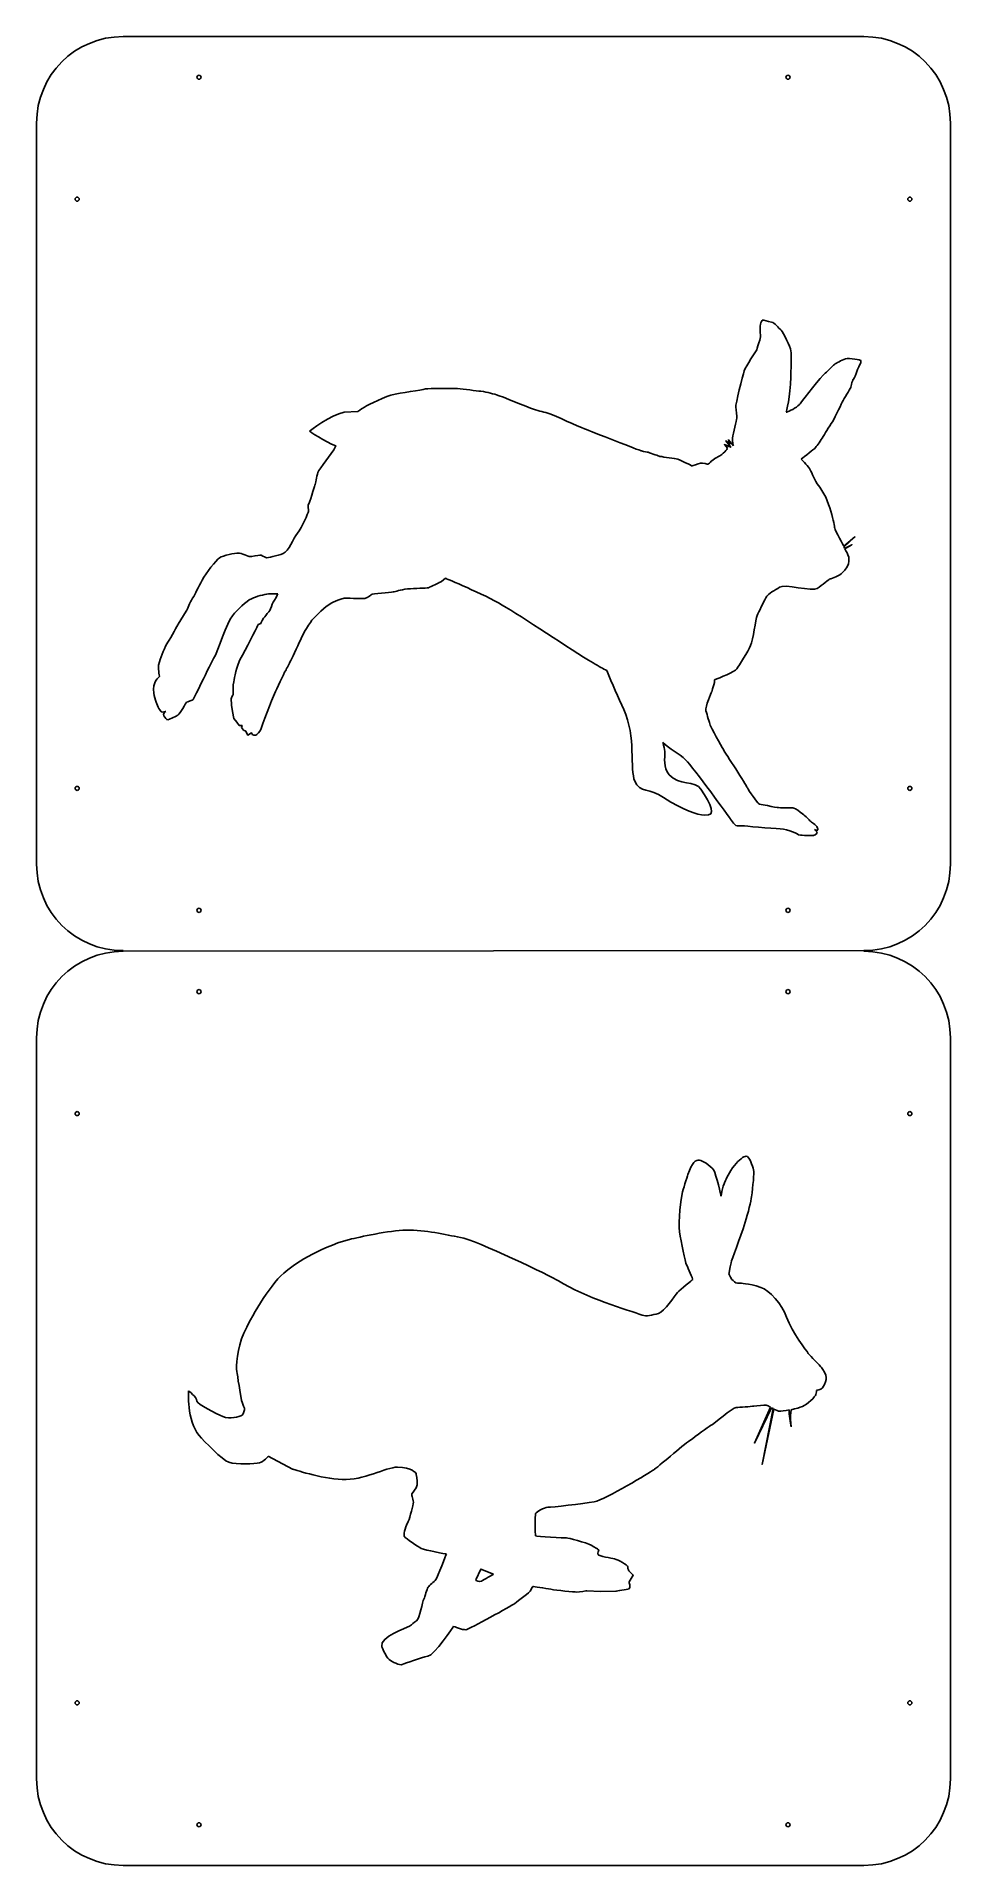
# Model space of a CAD drawing. Extents: x 0 to 127, y 0 to 254.
import ezdxf

# ---------------------------------------------------------------- set-up
doc = ezdxf.new("R2010")
doc.units = 0
doc.layers.get('0').update_dxf_attribs({"linetype": 'CONTINUOUS'})

msp = doc.modelspace()

# ---------------------------------------------------------------- linework, layer by layer
at = {"color": 7}
for points in [[(114.976281, 254.000006), (12.023712, 254.000006)], [(0, 241.98089), (0, 139.067659)], [(127, 139.067659), (127, 241.98089)], [(42.750913, 201.82965), (44.628591, 201.926737)], [(96.010134, 196.815741), (95.834894, 197.061246), (95.58939, 197.341672), (96.466011, 196.95606), (95.799762, 197.867603), (96.360825, 197.411831), (96.150453, 198.007921), (96.851623, 197.166432)], [(112.178614, 183.207072), (113.725271, 184.500231), (112.209012, 183.110406)], [(112.292741, 182.904452), (113.304526, 183.422073), (112.331554, 182.843549), (112.324612, 182.843549)], [(56.845857, 178.758855), (56.2849, 178.33811), (56.004368, 178.197792)], [(19.662551, 172.377526), (20.802033, 174.200718)], [(30.794718, 172.342499), (31.145408, 172.482712)], [(27.323575, 162.595214), (27.323575, 163.47173)], [(17.015437, 160.701758), (17.015437, 160.701863), (17.015437, 160.701863)], [(29.988361, 157.020348), (29.848042, 157.300879), (29.357244, 156.985321), (29.181898, 157.300879), (29.076712, 157.511251), (28.761154, 157.686492), (28.480622, 158.037182), (28.550782, 158.317608), (28.165064, 158.317608), (27.814478, 158.773485), (27.393734, 159.299416), (27.218389, 160.281118), (27.113202, 161.122608)], [(108.106542, 143.854512), (108.49226, 143.503927)], [(12.023712, 126.953922), (114.976281, 127.048545)], [(0, 12.01915), (0, 114.932325)], [(127, 114.932325), (127, 12.01915)], [(96.446531, 81.679407), (96.210388, 82.151693)], [(101.979217, 63.650921), (99.752426, 58.656051), (102.120272, 63.573188)], [(102.365566, 63.437919), (100.815122, 55.704317), (102.474118, 63.379435)], [(32.204296, 56.816871), (35.560997, 55.047324)], [(61.025934, 39.647019), (61.734363, 41.152338), (63.505382, 40.443909)], [(82.337386, 39.381319), (82.92769, 40.325891), (82.337386, 40.857186)], [(76.492927, 38.141595), (78.382071, 38.053028), (80.507252, 38.082585)], [(114.976281, 0.000006), (12.023712, 0.000006)]]:
    msp.add_lwpolyline(points, dxfattribs=at)
for points in [[(22.86, 248.355561), (22.86, 248.355561)], [(104.704444, 248.355561), (104.704444, 248.355561)], [(5.926667, 231.422228), (5.926667, 231.422228)], [(121.637778, 231.422228), (121.637778, 231.422228)], [(5.926667, 149.577781), (5.926667, 149.577781)], [(121.637778, 149.577781), (121.637778, 149.577781)], [(22.86, 132.64445), (22.86, 132.64445)], [(104.704444, 132.64445), (104.704444, 132.64445)], [(22.86, 121.355561), (22.86, 121.355561)], [(104.704444, 121.355561), (104.704444, 121.355561)], [(5.926667, 104.422228), (5.926667, 104.422228)], [(121.637778, 104.422228), (121.637778, 104.422228)], [(5.926667, 22.577782), (5.926667, 22.577782)], [(121.637778, 22.577781), (121.637778, 22.577781)], [(22.86, 5.64445), (22.86, 5.64445)], [(104.704444, 5.64445), (104.704444, 5.64445)]]:
    msp.add_lwpolyline(points, close=True, dxfattribs=at)
for points in [[(12.023712, 254.000006), (5.361991, 254.000006), (0, 248.640087), (0, 241.98089)], [(127, 241.98089), (127, 248.640087), (121.638006, 254.000006), (114.976281, 254.000006)], [(22.295556, 248.355561), (22.295556, 248.51143), (22.421912, 248.637786), (22.577778, 248.637786)], [(22.577778, 248.073333), (22.421912, 248.073333), (22.295556, 248.19969), (22.295556, 248.355561)], [(22.577778, 248.637786), (22.733643, 248.637786), (22.86, 248.51143), (22.86, 248.355561)], [(22.86, 248.355561), (22.86, 248.19969), (22.733643, 248.073333), (22.577778, 248.073333)], [(104.14, 248.355561), (104.14, 248.51143), (104.266357, 248.637786), (104.422222, 248.637786)], [(104.422222, 248.073333), (104.266357, 248.073333), (104.14, 248.19969), (104.14, 248.355561)], [(104.422222, 248.637786), (104.578088, 248.637786), (104.704444, 248.51143), (104.704444, 248.355561)], [(104.704444, 248.355561), (104.704444, 248.19969), (104.578088, 248.073333), (104.422222, 248.073333)], [(5.362222, 231.422228), (5.362222, 231.578096), (5.488577, 231.704453), (5.644444, 231.704453)], [(5.644444, 231.14), (5.488577, 231.14), (5.362222, 231.266357), (5.362222, 231.422228)], [(5.644444, 231.704453), (5.800311, 231.704453), (5.926667, 231.578096), (5.926667, 231.422228)], [(5.926667, 231.422228), (5.926667, 231.266357), (5.800311, 231.14), (5.644444, 231.14)], [(121.073333, 231.422228), (121.073333, 231.578096), (121.19969, 231.704453), (121.355556, 231.704453)], [(121.355556, 231.14), (121.19969, 231.14), (121.073333, 231.266357), (121.073333, 231.422228)], [(121.355556, 231.704453), (121.511421, 231.704453), (121.637778, 231.578096), (121.637778, 231.422228)], [(121.637778, 231.422228), (121.637778, 231.266357), (121.511421, 231.14), (121.355556, 231.14)], [(100.498112, 211.857362), (100.708484, 212.348265), (100.463085, 213.329968), (100.587836, 214.049862)], [(100.587836, 214.049862), (100.633381, 214.312932), (100.848697, 214.627334), (100.848697, 214.627334)], [(100.848697, 214.627334), (101.05907, 214.697388), (101.620133, 214.416962), (102.110931, 214.346802)], [(102.110931, 214.346802), (102.601835, 214.276643), (103.112303, 213.523931), (103.462889, 213.208373)], [(100.077367, 210.489942), (100.182553, 210.665287), (100.28774, 211.366563), (100.498112, 211.857362)], [(103.462889, 213.208373), (103.813474, 212.892814), (104.725123, 210.894277), (104.830309, 210.368346)], [(98.343794, 207.563452), (98.589194, 208.264623), (99.972181, 210.314701), (100.077367, 210.489942)], [(104.830309, 210.368346), (104.935495, 209.842416), (104.81937, 207.370331), (104.810744, 206.70324)], [(109.596714, 207.246737), (110.122645, 207.654228), (110.611971, 208.271776), (110.874831, 208.475416)], [(110.874831, 208.475416), (111.137797, 208.679162), (111.842439, 209.000716), (112.393299, 209.231074)], [(112.393299, 209.231074), (112.944159, 209.461537), (114.586746, 209.015968), (114.586746, 209.015968)], [(114.382684, 208.351191), (114.273606, 208.238642), (113.909557, 207.256098), (113.856754, 207.088958)], [(114.586746, 209.015968), (114.586746, 209.015968), (114.491762, 208.463741), (114.382684, 208.351191)], [(97.167182, 202.530926), (97.132155, 202.916538), (98.098395, 206.862176), (98.343794, 207.563452)], [(104.810744, 206.70324), (104.775717, 204.003532), (104.179627, 201.82965), (104.179627, 201.82965)], [(106.209615, 203.144372), (106.589863, 203.64937), (109.070784, 206.839246), (109.596714, 207.246737)], [(113.431276, 206.325517), (113.513636, 206.72596), (113.137491, 205.256299), (113.137491, 205.256299)], [(113.856754, 207.088958), (113.80395, 206.921817), (113.34881, 205.924968), (113.431276, 206.325517)], [(45.485753, 202.495794), (45.485753, 202.495794), (47.799848, 203.79316), (49.237427, 204.178772)], [(49.237427, 204.178772), (50.674901, 204.56449), (53.444873, 204.915075), (54.040858, 205.055394)], [(54.040858, 205.055394), (54.636948, 205.195607), (57.512001, 205.125448), (58.17825, 205.125448)], [(58.17825, 205.125448), (58.844394, 205.125448), (60.597532, 204.845021), (61.439021, 204.774862)], [(61.439021, 204.774862), (62.28051, 204.704703), (63.262213, 204.424277), (63.928357, 204.248931)], [(63.928357, 204.248931), (64.594606, 204.073586), (68.240989, 202.530926), (69.047451, 202.250394)], [(111.962561, 203.210218), (111.683397, 202.62917), (110.776482, 200.743918), (110.438204, 200.251858)], [(113.137491, 205.256299), (113.020208, 204.955046), (112.241831, 203.791161), (111.962561, 203.210218)], [(37.912349, 199.199996), (37.912349, 199.199996), (40.962748, 201.514091), (42.750913, 201.82965)], [(44.628591, 201.926737), (44.633324, 201.929997), (44.638268, 201.933363), (44.642896, 201.936624)], [(44.642896, 201.936624), (45.034399, 202.203692), (45.364157, 202.4148), (45.485753, 202.495794)], [(69.047451, 202.250394), (69.853914, 201.969863), (70.625244, 201.864677), (71.32652, 201.619278)], [(71.32652, 201.619278), (72.027691, 201.373878), (75.253435, 199.86614), (76.165083, 199.515554)], [(96.71141, 198.218294), (96.816596, 198.954597), (97.272368, 200.707629), (97.3075, 200.988161)], [(97.3075, 200.988161), (97.342527, 201.268692), (97.202314, 202.145208), (97.167182, 202.530926)], [(104.179627, 201.82965), (104.179627, 201.82965), (105.321002, 202.234511), (105.811801, 202.725415)], [(105.811801, 202.725415), (106.065825, 202.979335), (106.061618, 202.947568), (106.051205, 202.927583)], [(106.051205, 202.927583), (106.063722, 202.946622), (106.103272, 203.003107), (106.209615, 203.144372)], [(41.597652, 197.139715), (40.09349, 197.751688), (37.912349, 199.199996), (37.912349, 199.199996)], [(76.165083, 199.515554), (77.076626, 199.164969), (83.983885, 196.465156), (83.983885, 196.465156)], [(96.851623, 197.166432), (96.851623, 197.166432), (96.651665, 197.800284), (96.71141, 198.218294)], [(110.438204, 200.251858), (109.85968, 199.410368), (109.377822, 198.492409), (109.053217, 198.042948)], [(39.104424, 193.449784), (39.314796, 194.045874), (40.962748, 195.939225), (41.558838, 197.061246)], [(41.558838, 197.061246), (41.572302, 197.086596), (41.584503, 197.113734), (41.597652, 197.139715)], [(83.983885, 196.465156), (83.983885, 196.465156), (84.615002, 196.324943), (84.860402, 196.289811)], [(84.860402, 196.289811), (85.105906, 196.254784), (86.333008, 195.799012), (86.508353, 195.728853)], [(86.508353, 195.728853), (86.683699, 195.658694), (88.314084, 195.465887), (88.875042, 195.360701)], [(93.766198, 195.027577), (93.906411, 195.167895), (94.677846, 195.623667), (94.677846, 195.623667)], [(94.677846, 195.623667), (95.449176, 195.939225), (96.010134, 196.815741), (96.010134, 196.815741)], [(108.036488, 196.710555), (107.755957, 196.500183), (106.248323, 195.308108), (106.248323, 195.308108)], [(109.053217, 198.042948), (108.597446, 197.411831), (108.316914, 196.920928), (108.036488, 196.710555)], [(38.683679, 191.696752), (38.788866, 191.871992), (38.894052, 192.8538), (39.104424, 193.449784)], [(88.875042, 195.360701), (89.435999, 195.255515), (91.101517, 194.361433), (91.101517, 194.361433)], [(91.101517, 194.361433), (91.101517, 194.361433), (91.978033, 194.712018), (92.258565, 194.74715)], [(92.258565, 194.74715), (92.538991, 194.782177), (93.345453, 194.606832), (93.345453, 194.606832)], [(93.345453, 194.606832), (93.345453, 194.606832), (93.625985, 194.887364), (93.766198, 195.027577)], [(106.248323, 195.308108), (106.248323, 195.308108), (107.089813, 194.466619), (107.405371, 194.010847)], [(107.405371, 194.010847), (107.72093, 193.554971), (107.861143, 192.8538), (108.49226, 191.871992)], [(37.807163, 189.067098), (37.912349, 189.102125), (38.578493, 191.521407), (38.683679, 191.696752)], [(108.49226, 191.871992), (110.38561, 189.628056), (110.858948, 186.051727), (110.911541, 185.736168)], [(36.264398, 185.034892), (36.895515, 185.771195), (37.737004, 187.91005), (37.772136, 188.050263)], [(37.772136, 188.050263), (37.807163, 188.190477), (37.701977, 189.031966), (37.807163, 189.067098)], [(110.911541, 185.736168), (110.964134, 185.42061), (112.178614, 183.207072), (112.178614, 183.207072)], [(34.265861, 182.194866), (35.072323, 182.510424), (35.633281, 184.298589), (36.264398, 185.034892)], [(112.209012, 183.110406), (112.232364, 183.039826), (112.25561, 182.977766), (112.278961, 182.931169)], [(112.278961, 182.931169), (112.283064, 182.922859), (112.288112, 182.913392), (112.292741, 182.904452)], [(23.010942, 178.51335), (23.572005, 179.495158), (24.904293, 181.24819), (25.430224, 181.598881)], [(25.430224, 181.598881), (25.956155, 181.949466), (27.604106, 182.265025), (28.024851, 182.265025)], [(28.024851, 182.265025), (28.445595, 182.265025), (29.497457, 181.774121), (29.672802, 181.774121)], [(29.672802, 181.774121), (29.848042, 181.774121), (30.82985, 181.949466), (31.00509, 181.984493)], [(31.00509, 181.984493), (31.180435, 182.019626), (31.706366, 181.704067), (31.881712, 181.633908)], [(31.881712, 181.633908), (32.056952, 181.563749), (33.459504, 181.879307), (34.265861, 182.194866)], [(112.804892, 181.879307), (112.804892, 181.879307), (113.36585, 180.72226), (111.82319, 179.389972)], [(112.324612, 182.843549), (112.488282, 182.536616), (112.804892, 182.006477), (112.804892, 181.879307)], [(21.678654, 175.988883), (22.099399, 176.62), (22.449985, 177.531648), (23.010942, 178.51335)], [(56.004368, 178.197792), (56.004368, 178.197792), (54.812293, 177.566675), (54.461603, 177.461489)], [(64.725352, 175.050412), (62.170381, 176.553417), (56.845857, 178.758855), (56.845857, 178.758855)], [(108.49226, 177.356303), (107.861143, 176.900531), (103.829042, 178.022552), (103.232952, 177.531648)], [(110.210265, 178.653669), (110.210265, 178.653669), (109.123377, 177.812179), (108.49226, 177.356303)], [(111.82319, 179.389972), (111.316192, 178.952082), (110.210265, 178.653669), (110.210265, 178.653669)], [(20.802033, 174.200718), (21.012405, 174.516276), (21.25791, 175.357766), (21.678654, 175.988883)], [(29.848042, 175.918829), (29.146871, 175.60327), (27.954692, 174.41109), (27.218389, 173.569601)], [(32.232297, 176.584973), (31.636207, 176.549946), (30.549319, 176.234387), (29.848042, 175.918829)], [(33.529558, 176.584973), (33.529558, 176.584973), (32.828387, 176.62), (32.232297, 176.584973)], [(32.407642, 174.305904), (32.512828, 174.481249), (32.723201, 175.182526), (32.898441, 175.427925)], [(32.898441, 175.427925), (33.073786, 175.673324), (33.529558, 176.584973), (33.529558, 176.584973)], [(40.927721, 175.287712), (40.121259, 174.866967), (38.788866, 173.499547), (38.43828, 173.148856)], [(42.78594, 176.024015), (42.78594, 176.024015), (41.734078, 175.708456), (40.927721, 175.287712)], [(45.625966, 175.953856), (45.170194, 175.883696), (42.78594, 176.024015), (42.78594, 176.024015)], [(46.572641, 176.549946), (46.572641, 176.549946), (46.081843, 176.024015), (45.625966, 175.953856)], [(49.552986, 176.865504), (49.167268, 176.830372), (46.572641, 176.549946), (46.572641, 176.549946)], [(51.551523, 177.286249), (50.534688, 177.181062), (49.938598, 176.900531), (49.552986, 176.865504)], [(54.461603, 177.461489), (54.111017, 177.356303), (52.568252, 177.391435), (51.551523, 177.286249)], [(101.339601, 176.059042), (100.989016, 175.392898), (100.392926, 174.130664), (100.147526, 173.604733)], [(103.232952, 177.531648), (102.636862, 177.040744), (101.690187, 176.725186), (101.339601, 176.059042)], [(27.218389, 173.569601), (26.482085, 172.728112), (25.079638, 168.450612), (24.799107, 167.994735)], [(31.145408, 172.482712), (31.145408, 172.482712), (31.566153, 173.254043), (31.706366, 173.429388)], [(31.706366, 173.429388), (31.846579, 173.604733), (32.302456, 174.130664), (32.407642, 174.305904)], [(38.43828, 173.148856), (38.087695, 172.798271), (36.895515, 170.799734), (36.755302, 170.414016)], [(77.34706, 167.004092), (74.191686, 168.897337), (67.407494, 173.472725), (64.725352, 175.050412)], [(100.147526, 173.604733), (99.902022, 173.078802), (99.586463, 170.203644), (99.235878, 169.432314)], [(18.242538, 169.905652), (18.663283, 170.536769), (19.662551, 172.377526), (19.662551, 172.377526)], [(28.603375, 168.064894), (29.602643, 169.853059), (30.794718, 172.342499), (30.794718, 172.342499)], [(36.755302, 170.414016), (36.615089, 170.028404), (35.598254, 167.819495), (35.352855, 167.363618)], [(17.085491, 167.170812), (17.348456, 167.959708), (17.821794, 169.274535), (18.242538, 169.905652)], [(24.799107, 167.994735), (24.518681, 167.538963), (21.818868, 161.999124), (21.783841, 161.92907)], [(27.393734, 164.383379), (27.551513, 165.067089), (27.604106, 166.276729), (28.603375, 168.064894)], [(99.235878, 169.432314), (98.885293, 168.660984), (97.623059, 166.592288), (97.3075, 166.171543)], [(16.2967, 162.805586), (16.033734, 164.383379), (17.085596, 165.119682), (17.085596, 165.119682)], [(16.980304, 165.855985), (16.980304, 166.224136), (16.822525, 166.381915), (17.085491, 167.170812)], [(17.085491, 165.119682), (17.085491, 165.119682), (16.980304, 165.487833), (16.980304, 165.855985)], [(34.581419, 165.926144), (34.371047, 165.575453), (33.354318, 163.29649), (33.073786, 162.735427)], [(35.352855, 167.363618), (35.10735, 166.907846), (34.791792, 166.276729), (34.581419, 165.926144)], [(79.238622, 165.962118), (78.751505, 166.198681), (78.132485, 166.532858), (77.34706, 167.004092)], [(81.606889, 160.535459), (80.851126, 162.173102), (79.994806, 164.162488), (79.238622, 165.962118)], [(97.3075, 166.171543), (97.057999, 165.838945), (94.892742, 164.882592), (94.229859, 164.67811)], [(17.015437, 160.701863), (16.778452, 161.136913), (16.453637, 161.863855), (16.2967, 162.805586)], [(27.043148, 161.999124), (27.043148, 162.209496), (27.323575, 162.595214), (27.323575, 162.595214)], [(27.323575, 163.47173), (27.323575, 163.47173), (27.235955, 163.699668), (27.393734, 164.383379)], [(33.073786, 162.735427), (32.793255, 162.174469), (31.250595, 158.072209), (31.145408, 157.756651)], [(93.801225, 162.928338), (93.801225, 162.928338), (92.889682, 160.947262), (93.029895, 160.351278)], [(94.229859, 164.67811), (94.305277, 164.35866), (93.801225, 162.928338), (93.801225, 162.928338)], [(17.295863, 160.246091), (17.295863, 160.246091), (17.17553, 160.407973), (17.015437, 160.701758)], [(17.962007, 160.281118), (17.962007, 160.281118), (17.401049, 160.105773), (17.295863, 160.246091)], [(17.681581, 159.650002), (17.471208, 159.895401), (17.962007, 160.281118), (17.962007, 160.281118)], [(20.837165, 161.543352), (20.731979, 161.473193), (19.960544, 159.96556), (19.644985, 159.755188)], [(21.783841, 161.92907), (21.748708, 161.858911), (20.942351, 161.613511), (20.837165, 161.543352)], [(27.113202, 161.122608), (27.113202, 161.122608), (27.043148, 161.788752), (27.043148, 161.999124)], [(83.142396, 150.568965), (82.4042, 152.266775), (83.337306, 156.786203), (81.606889, 160.535459)], [(93.029895, 160.351278), (93.170108, 159.755188), (93.555826, 158.703326), (93.625985, 158.387768)], [(18.242538, 159.124071), (18.067193, 159.089044), (17.891953, 159.404602), (17.681581, 159.650002)], [(19.644985, 159.755188), (19.329427, 159.544815), (18.417884, 159.159098), (18.242538, 159.124071)], [(31.145408, 157.756651), (31.040222, 157.441092), (30.619478, 157.055375), (30.479159, 156.985321)], [(93.625985, 158.387768), (93.696039, 158.072209), (95.168645, 155.477582), (95.449176, 154.986784)], [(30.479159, 156.985321), (30.338946, 156.915161), (29.988361, 157.020348), (29.988361, 157.020348)], [(90.189869, 153.549204), (89.291894, 154.447179), (87.968337, 155.079242), (87.05185, 155.937246)], [(87.05185, 155.937246), (87.169238, 155.471587), (87.257594, 155.047055), (87.286731, 154.697943)], [(95.449176, 154.986784), (95.729708, 154.49588), (98.639788, 150.043034), (98.780106, 149.657317)], [(87.286731, 154.697943), (87.359099, 153.829526), (87.02345, 152.508072), (87.9108, 151.480508)], [(96.343259, 145.449871), (96.343259, 145.449871), (91.295586, 152.443488), (90.189869, 153.549204)], [(5.362222, 149.577781), (5.362222, 149.733652), (5.488576, 149.860008), (5.644444, 149.860008)], [(5.644444, 149.860008), (5.80031, 149.860008), (5.926667, 149.733652), (5.926667, 149.577781)], [(87.13947, 148.324924), (85.20152, 149.6225), (83.843672, 148.956041), (83.142396, 150.568965)], [(87.9108, 151.480508), (89.243193, 149.937848), (91.557289, 150.709178), (92.335351, 149.491438)], [(121.073333, 149.577781), (121.073333, 149.733652), (121.199687, 149.860008), (121.355556, 149.860008)], [(121.355556, 149.860008), (121.511421, 149.860008), (121.637778, 149.733652), (121.637778, 149.577781)], [(5.644444, 149.295556), (5.488576, 149.295556), (5.362222, 149.421912), (5.362222, 149.577781)], [(5.926667, 149.577781), (5.926667, 149.421912), (5.80031, 149.295556), (5.644444, 149.295556)], [(92.819523, 145.870615), (91.81247, 145.951188), (90.007581, 146.40454), (87.13947, 148.324924)], [(92.335351, 149.491438), (93.738218, 147.295993), (94.57266, 145.730402), (92.819523, 145.870615)], [(98.780106, 149.657317), (98.92032, 149.271599), (100.21758, 147.588621), (100.322767, 147.483434)], [(100.322767, 147.483434), (100.427953, 147.378248), (100.918856, 147.343221), (101.234415, 147.273062)], [(121.355556, 149.295556), (121.199687, 149.295556), (121.073333, 149.421912), (121.073333, 149.577781)], [(121.637778, 149.577781), (121.637778, 149.421912), (121.511421, 149.295556), (121.355556, 149.295556)], [(97.342527, 144.380443), (96.991942, 144.450602), (96.343259, 145.449871), (96.343259, 145.449871)], [(101.234415, 147.273062), (101.549973, 147.203008), (102.601835, 146.957504), (102.917393, 146.922477)], [(102.917393, 146.922477), (103.232952, 146.88745), (104.98609, 146.88745), (105.231489, 146.852318)], [(105.231489, 146.852318), (105.476888, 146.817291), (106.037951, 146.361519), (106.458696, 146.04596)], [(106.458696, 146.04596), (106.87944, 145.730402), (107.335212, 145.204471), (107.580611, 144.994099)], [(107.580611, 144.994099), (107.826116, 144.783727), (108.49226, 144.503195), (108.597446, 143.854512)], [(98.219043, 144.380443), (98.008671, 144.450602), (97.693113, 144.310389), (97.342527, 144.380443)], [(103.338138, 143.977264), (102.18109, 143.977264), (98.219043, 144.380443), (98.219043, 144.380443)], [(105.932765, 143.118209), (105.932765, 143.118209), (104.495186, 143.977264), (103.338138, 143.977264)], [(107.019654, 143.030589), (106.598909, 143.030589), (106.178164, 143.118209), (105.932765, 143.118209)], [(108.001356, 143.048155), (108.001356, 143.048155), (107.440398, 143.030589), (107.019654, 143.030589)], [(108.49226, 143.503927), (108.387074, 143.153341), (108.001356, 143.048155), (108.001356, 143.048155)], [(108.597446, 143.854512), (108.628265, 143.66423), (108.106542, 143.854512), (108.106542, 143.854512)], [(0, 139.067659), (0, 132.40849), (5.361991, 127.048545), (12.023712, 127.048545)], [(114.976281, 127.048545), (121.637998, 127.048545), (127, 132.40849), (127, 139.067659)], [(22.295556, 132.64445), (22.295556, 132.800319), (22.421911, 132.926675), (22.577777, 132.926675)], [(22.577777, 132.362222), (22.421911, 132.362222), (22.295556, 132.488579), (22.295556, 132.64445)], [(22.577777, 132.926675), (22.733645, 132.926675), (22.86, 132.800319), (22.86, 132.64445)], [(22.86, 132.64445), (22.86, 132.488579), (22.733645, 132.362222), (22.577777, 132.362222)], [(104.14, 132.64445), (104.14, 132.800319), (104.266357, 132.926675), (104.422222, 132.926675)], [(104.422222, 132.362222), (104.266357, 132.362222), (104.14, 132.488579), (104.14, 132.64445)], [(104.422222, 132.926675), (104.578088, 132.926675), (104.704444, 132.800319), (104.704444, 132.64445)], [(104.704444, 132.64445), (104.704444, 132.488579), (104.578088, 132.362222), (104.422222, 132.362222)], [(0, 114.932325), (0, 121.591493), (5.361991, 126.953922), (12.023712, 126.953922)], [(114.976281, 126.953922), (121.637998, 126.953922), (127, 121.591493), (127, 114.932325)], [(22.295556, 121.355561), (22.295556, 121.51143), (22.421911, 121.637786), (22.577777, 121.637786)], [(22.577777, 121.073333), (22.421911, 121.073333), (22.295556, 121.19969), (22.295556, 121.355561)], [(22.577777, 121.637786), (22.733645, 121.637786), (22.86, 121.51143), (22.86, 121.355561)], [(22.86, 121.355561), (22.86, 121.19969), (22.733645, 121.073333), (22.577777, 121.073333)], [(104.14, 121.355561), (104.14, 121.51143), (104.266357, 121.637786), (104.422222, 121.637786)], [(104.422222, 121.073333), (104.266357, 121.073333), (104.14, 121.19969), (104.14, 121.355561)], [(104.422222, 121.637786), (104.578088, 121.637786), (104.704444, 121.51143), (104.704444, 121.355561)], [(104.704444, 121.355561), (104.704444, 121.19969), (104.578088, 121.073333), (104.422222, 121.073333)], [(5.362222, 104.422228), (5.362222, 104.578096), (5.488577, 104.704453), (5.644444, 104.704453)], [(5.644444, 104.14), (5.488577, 104.14), (5.362222, 104.266357), (5.362222, 104.422228)], [(5.644444, 104.704453), (5.800311, 104.704453), (5.926667, 104.578096), (5.926667, 104.422228)], [(5.926667, 104.422228), (5.926667, 104.266357), (5.800311, 104.14), (5.644444, 104.14)], [(121.073333, 104.422228), (121.073333, 104.578096), (121.19969, 104.704453), (121.355556, 104.704453)], [(121.355556, 104.14), (121.19969, 104.14), (121.073333, 104.266357), (121.073333, 104.422228)], [(121.355556, 104.704453), (121.511421, 104.704453), (121.637778, 104.578096), (121.637778, 104.422228)], [(121.637778, 104.422228), (121.637778, 104.266357), (121.511421, 104.14), (121.355556, 104.14)], [(92.107496, 97.958121), (91.625639, 98.026913), (91.089189, 97.648138), (90.513611, 95.965685)], [(94.099933, 96.541264), (93.568637, 97.338259), (92.520773, 97.899007), (92.107496, 97.958121)], [(95.11824, 92.954942), (95.11824, 92.954942), (94.473238, 95.981253), (94.099933, 96.541264)], [(96.977826, 97.205409), (96.269397, 96.408414), (95.738102, 95.080228), (95.738102, 95.080228)], [(98.630826, 98.504143), (98.21755, 98.504143), (97.686255, 98.002405), (96.977826, 97.205409)], [(99.634407, 96.615105), (99.516283, 97.08739), (99.043997, 98.504143), (98.630826, 98.504143)], [(99.368707, 92.866375), (99.545841, 94.342242), (99.752426, 96.142819), (99.634407, 96.615105)], [(90.513611, 95.965685), (90.375817, 95.562928), (89.834739, 93.78139), (89.716615, 93.309104)], [(95.738102, 95.080228), (95.501959, 94.903095), (95.11824, 92.954942), (95.11824, 92.954942)], [(89.716615, 93.309104), (89.598596, 92.836818), (89.12631, 89.412903), (89.362453, 87.996046)], [(98.48325, 89.324337), (98.865286, 90.555646), (99.307804, 92.358431), (99.368707, 92.866375)], [(96.50554, 83.686569), (96.621665, 84.189885), (97.755362, 86.97837), (98.48325, 89.324337)], [(43.492769, 86.933455), (39.065169, 85.782298), (35.584138, 83.343873), (34.365662, 82.275602)], [(51.34439, 88.232189), (48.982961, 88.173179), (44.850828, 87.286565), (43.492769, 86.933455)], [(58.900753, 87.228608), (56.775467, 87.582875), (54.118675, 88.301612), (51.34439, 88.232189)], [(72.537612, 81.177564), (71.574738, 81.788169), (61.025934, 86.874446), (58.900753, 87.228608)], [(89.362453, 87.996046), (89.598596, 86.579294), (90.100334, 83.804588), (90.336477, 83.391417)], [(34.365662, 82.275602), (32.231645, 80.404551), (29.678777, 75.864506), (28.79332, 73.901732)], [(91.192482, 81.384255), (91.192482, 81.384255), (89.480472, 79.967397), (89.067196, 79.554226)], [(90.336477, 83.391417), (90.57262, 82.97814), (91.192482, 81.384255), (91.192482, 81.384255)], [(96.210388, 82.151693), (96.210388, 82.151693), (96.328406, 82.919131), (96.50554, 83.686569)], [(97.745264, 80.852959), (96.918816, 80.734835), (96.446531, 81.679407), (96.446531, 81.679407)], [(84.167414, 76.425358), (82.278271, 77.10423), (76.168218, 78.875249), (72.537612, 81.177564)], [(89.067196, 79.554226), (88.654025, 79.140949), (87.296176, 76.897644), (86.410719, 76.661501)], [(100.643037, 80.283271), (98.880538, 80.870736), (97.745264, 80.852959), (97.745264, 80.852959)], [(104.229254, 76.165864), (103.604028, 77.937094), (101.838478, 79.884826), (100.643037, 80.283271)], [(86.410719, 76.661501), (85.525157, 76.425358), (84.739417, 76.219825), (84.167414, 76.425358)], [(28.79332, 73.901732), (27.907758, 71.939064), (27.701067, 69.13459), (27.819191, 68.603295)], [(107.24978, 71.112301), (106.954627, 71.525472), (105.026144, 73.907833), (104.229254, 76.165864)], [(27.819191, 68.603295), (27.93721, 68.072), (28.321034, 65.223664), (28.498062, 64.57435)], [(109.079914, 69.164148), (108.843666, 69.4593), (107.544932, 70.699024), (107.24978, 71.112301)], [(109.729228, 67.762121), (109.729228, 68.116283), (109.315951, 68.868995), (109.079914, 69.164148)], [(108.371485, 65.976271), (108.371485, 65.976271), (108.989454, 66.002778), (109.242216, 66.345264)], [(109.242216, 66.345264), (109.699776, 66.965126), (109.729228, 67.407855), (109.729228, 67.762121)], [(21.133559, 65.90243), (21.133559, 65.90243), (20.817895, 61.821207), (22.594069, 59.708754)], [(22.278931, 64.477684), (22.240433, 65.10554), (21.133559, 65.90243), (21.133559, 65.90243)], [(25.865148, 62.352503), (25.005882, 62.717288), (22.304491, 64.060936), (22.278931, 64.477684)], [(28.498062, 64.57435), (28.580213, 64.273202), (28.725895, 63.89611), (28.876101, 63.525013)], [(28.876101, 63.525013), (28.917755, 63.278772), (28.806678, 62.648391), (28.571903, 62.537525)], [(93.67193, 61.076489), (94.085207, 61.253518), (96.741683, 63.614842), (97.213969, 63.614842)], [(97.213969, 63.614842), (97.686255, 63.614842), (99.221131, 63.732966), (99.693417, 63.791975)], [(99.693417, 63.791975), (100.165703, 63.85109), (101.05116, 63.969109), (101.405427, 63.910099)], [(101.405427, 63.910099), (101.529231, 63.889483), (101.740339, 63.781667), (101.979217, 63.650921)], [(102.120272, 63.573188), (102.201055, 63.528484), (102.283205, 63.483043), (102.365566, 63.437919)], [(104.846276, 63.288239), (105.556177, 63.426033), (106.072326, 63.605375), (106.423332, 63.732966)], [(106.423332, 63.732966), (107.072646, 63.969109), (108.253361, 65.149823), (108.31237, 65.385966)], [(108.31237, 65.385966), (108.371485, 65.622109), (108.371485, 65.976271), (108.371485, 65.976271)], [(28.571903, 62.537525), (28.121285, 62.324839), (26.889345, 61.917663), (25.865148, 62.352503)], [(90.779206, 59.010213), (91.664768, 59.600622), (93.258654, 60.899356), (93.67193, 61.076489)], [(102.474118, 63.379435), (102.775266, 63.218605), (103.062424, 63.083652), (103.235455, 63.083652)], [(103.235455, 63.083652), (103.40754, 63.083652), (104.054014, 63.155389), (104.589727, 63.256052)], [(104.589727, 63.256052), (104.526405, 62.688362), (104.755395, 61.489135), (104.87678, 60.912609)], [(104.87678, 60.912609), (104.803886, 61.32799), (104.717739, 62.135504), (104.846276, 63.288239)], [(22.594069, 59.708754), (23.282091, 58.890406), (25.834223, 56.299881), (26.718733, 56.001678)], [(85.7613, 54.936879), (86.233586, 55.232031), (89.893749, 58.419908), (90.779206, 59.010213)], [(26.718733, 56.001678), (27.819191, 55.630581), (30.35323, 55.746391), (30.968569, 55.906485)], [(30.968569, 55.906485), (31.583908, 56.066578), (32.204296, 56.816871), (32.204296, 56.816871)], [(35.560997, 55.047324), (35.560997, 55.047324), (39.545659, 53.719139), (42.467625, 53.586394)], [(42.467625, 53.586394), (45.389697, 53.453544), (48.555484, 55.313024), (50.171249, 55.313024)], [(50.171249, 55.313024), (52.16358, 55.313024), (52.73169, 54.464593), (52.73169, 54.464593)], [(52.73169, 54.464593), (52.73169, 54.464593), (52.997285, 53.461012), (52.879266, 52.870707)], [(77.496508, 50.509278), (79.090499, 50.80443), (85.289014, 54.641726), (85.7613, 54.936879)], [(52.170838, 51.630983), (52.052714, 51.39484), (52.46599, 50.80443), (52.347971, 50.214126)], [(52.879266, 52.870707), (52.761142, 52.280297), (52.288857, 51.867126), (52.170838, 51.630983)], [(52.347971, 50.214126), (52.229847, 49.623821), (51.757561, 47.852802), (51.580428, 47.616659)], [(69.349841, 45.786525), (69.290726, 45.963658), (69.231717, 48.62024), (69.349841, 48.856383)], [(69.349841, 48.856383), (69.467859, 49.09242), (70.53045, 49.74184), (71.061745, 49.74184)], [(71.061745, 49.74184), (71.593146, 49.74184), (75.902622, 50.214126), (77.496508, 50.509278)], [(51.580428, 47.616659), (51.403399, 47.380516), (50.931114, 46.081677), (51.108247, 45.727515)], [(51.108247, 45.727515), (51.285275, 45.373353), (52.997285, 44.251648), (53.469571, 44.015505)], [(73.659317, 45.491372), (73.423174, 45.491372), (69.40885, 45.609496), (69.349841, 45.786525)], [(53.469571, 44.015505), (53.941857, 43.779362), (56.9526, 43.248067), (56.9526, 43.248067)], [(56.9526, 43.248067), (56.9526, 43.248067), (55.712876, 40.001181), (55.476733, 39.706029)], [(77.083337, 44.458234), (76.374698, 44.857521), (73.789222, 45.491372), (73.659317, 45.491372)], [(78.063567, 43.890439), (77.957329, 43.970065), (77.662808, 44.131841), (77.083337, 44.458234)], [(78.027804, 43.1595), (77.850775, 43.395643), (78.29971, 43.713306), (78.063567, 43.890439)], [(80.330223, 42.569196), (79.857937, 42.687215), (78.204937, 42.923463), (78.027804, 43.1595)], [(82.160252, 41.447491), (82.160252, 41.742748), (80.802404, 42.451072), (80.330223, 42.569196)], [(82.337386, 40.857186), (82.337386, 40.857186), (82.160252, 41.152338), (82.160252, 41.447491)], [(54.414143, 38.643438), (54.237009, 38.407295), (54.000866, 37.344599), (53.823838, 36.990438)], [(55.476733, 39.706029), (55.24059, 39.410876), (54.591276, 38.879581), (54.414143, 38.643438)], [(61.82293, 39.469886), (61.557229, 39.292752), (61.025934, 39.647019), (61.025934, 39.647019)], [(63.505382, 40.443909), (63.505382, 40.443909), (62.08863, 39.647019), (61.82293, 39.469886)], [(66.457116, 36.400133), (66.929402, 36.754295), (68.582297, 37.935009), (68.700421, 38.230162)], [(68.700421, 38.230162), (68.81844, 38.525419), (68.995574, 38.761457), (68.995574, 38.761457)], [(68.995574, 38.761457), (68.995574, 38.761457), (70.707583, 38.466305), (71.475022, 38.348181)], [(71.475022, 38.348181), (72.24246, 38.230162), (74.721908, 37.964461), (75.076175, 37.964461)], [(75.076175, 37.964461), (75.430337, 37.964461), (76.492927, 38.141595), (76.492927, 38.141595)], [(80.507252, 38.082585), (80.507252, 38.082585), (82.101243, 38.318728), (82.337386, 38.436747)], [(82.337386, 38.436747), (82.573423, 38.554871), (82.337386, 39.381319), (82.337386, 39.381319)], [(53.823838, 36.990438), (53.646705, 36.636276), (53.239319, 34.305771), (52.801534, 33.982324)], [(59.668191, 32.73997), (60.140477, 32.799085), (65.98483, 36.045866), (66.457116, 36.400133)], [(51.814046, 33.232767), (51.370792, 32.933934), (47.698743, 31.757216), (47.967704, 30.436814)], [(52.801534, 33.982324), (52.363854, 33.658771), (52.257406, 33.531496), (51.814046, 33.232767)], [(54.361445, 29.045517), (55.252161, 29.181943), (57.956181, 33.212256), (57.956181, 33.212256)], [(57.956181, 33.212256), (57.956181, 33.212256), (59.195905, 32.680961), (59.668191, 32.73997)], [(47.967704, 30.436814), (47.967704, 30.436814), (48.5558, 28.922765), (48.989693, 28.594058)], [(48.989693, 28.594058), (49.42348, 28.265456), (50.471135, 27.760878), (50.817618, 27.90004)], [(50.817618, 27.90004), (51.164101, 28.039306), (53.470728, 28.908985), (54.361445, 29.045517)], [(5.362222, 22.577782), (5.362222, 22.733651), (5.488577, 22.860008), (5.644444, 22.860008)], [(5.644444, 22.860008), (5.800311, 22.860008), (5.926667, 22.733651), (5.926667, 22.577782)], [(121.073333, 22.577781), (121.073333, 22.733652), (121.199687, 22.860008), (121.355556, 22.860008)], [(121.355556, 22.860008), (121.511421, 22.860008), (121.637778, 22.733652), (121.637778, 22.577781)], [(5.644444, 22.295555), (5.488577, 22.295555), (5.362222, 22.421912), (5.362222, 22.577782)], [(5.926667, 22.577782), (5.926667, 22.421912), (5.800311, 22.295555), (5.644444, 22.295555)], [(121.355556, 22.295556), (121.199687, 22.295556), (121.073333, 22.421912), (121.073333, 22.577781)], [(121.637778, 22.577781), (121.637778, 22.421912), (121.511421, 22.295556), (121.355556, 22.295556)], [(12.023712, 0.000006), (5.361991, 0.000006), (0, 5.359953), (0, 12.01915)], [(127, 12.01915), (127, 5.359953), (121.637998, 0.000006), (114.976281, 0.000006)], [(22.295556, 5.64445), (22.295556, 5.800319), (22.421911, 5.926675), (22.577777, 5.926675)], [(22.577777, 5.362222), (22.421911, 5.362222), (22.295556, 5.488579), (22.295556, 5.64445)], [(22.577777, 5.926675), (22.733645, 5.926675), (22.86, 5.800319), (22.86, 5.64445)], [(22.86, 5.64445), (22.86, 5.488579), (22.733645, 5.362222), (22.577777, 5.362222)], [(104.14, 5.64445), (104.14, 5.800319), (104.266357, 5.926675), (104.422222, 5.926675)], [(104.422222, 5.362222), (104.266357, 5.362222), (104.14, 5.488579), (104.14, 5.64445)], [(104.422222, 5.926675), (104.578088, 5.926675), (104.704444, 5.800319), (104.704444, 5.64445)], [(104.704444, 5.64445), (104.704444, 5.488579), (104.578088, 5.362222), (104.422222, 5.362222)]]:
    msp.add_open_spline(points, degree=3, dxfattribs=at)

doc.saveas('drawing.dxf')
